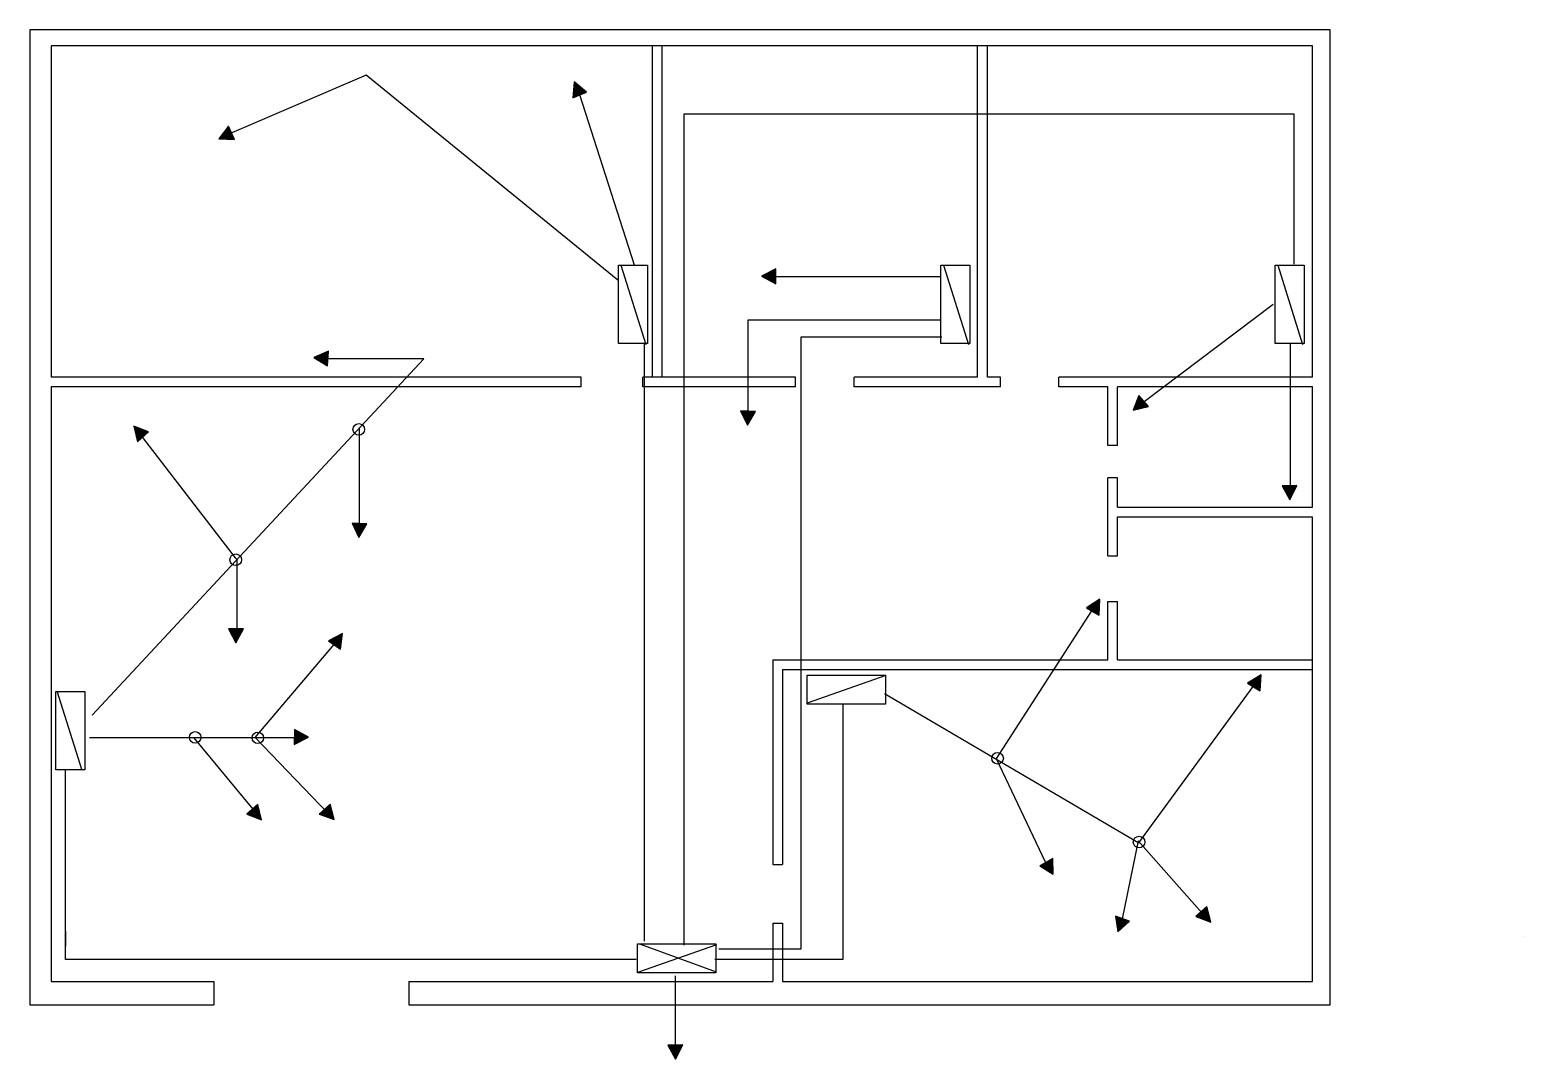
# Model space of a CAD drawing. Header units: millimetres. Extents: x 145 to 337, y 207 to 429.
# Drawn here: x 144.74 to 167.71, y 207.37 to 223.21 of the extents above; entities outside this region: 5.
import ezdxf

# ---------------------------------------------------------------- set-up
doc = ezdxf.new("R2010")
doc.units = ezdxf.units.MM
for name, color, linetype in [('artefactos', 220, 'Continuous'), ('cableado', 20, 'Continuous'), ('DIBUJO', 7, 'Continuous')]:
    doc.layers.add(name, color=color, linetype=linetype)

msp = doc.modelspace()

# ---------------------------------------------------------------- hatches: boundary and pattern name
at = {"layer": 'artefactos'}
h = msp.add_hatch(color=256, dxfattribs=at)
h.dxf.hatch_style = 1
h.paths.add_polyline_path([(153.302218593639, 222.2496263611995), (153.1150332288729, 222.4055767007911), (153.0922180483165, 222.1622331283786)])
h = msp.add_hatch(color=256, dxfattribs=at)
h.dxf.hatch_style = 1
h.paths.add_polyline_path([(147.7956587829842, 221.7250986517096), (147.6470065728755, 221.5320665568882), (147.8910464343643, 221.5186065159204)])
h = msp.add_hatch(color=256, dxfattribs=at)
h.dxf.hatch_style = 1
h.paths.add_polyline_path([(156.2149578298065, 219.5295822021499), (155.9988058987608, 219.4171668477425), (156.2144482222925, 219.3021233125043)])
h = msp.add_hatch(color=256, dxfattribs=at)
h.dxf.hatch_style = 1
h.paths.add_polyline_path([(149.3339810902972, 218.2657245223993), (149.1116969072908, 218.1659817974189), (149.3203342915777, 218.0386748118439)])
h = msp.add_hatch(color=256, dxfattribs=at)
h.dxf.hatch_style = 1
h.paths.add_polyline_path([(161.8005691256156, 217.5843622360477), (161.7140674065502, 217.3565984948595), (161.9515784797071, 217.4142623208348)])
h = msp.add_hatch(color=256, dxfattribs=at)
h.dxf.hatch_style = 1
h.paths.add_polyline_path([(155.6756892271941, 217.3440669664177), (155.7793579276992, 217.123586423655), (155.9029452300484, 217.3344484766572)])
h = msp.add_hatch(color=256, dxfattribs=at)
h.dxf.hatch_style = 1
h.paths.add_polyline_path([(146.5691345098604, 217.0214759339595), (146.3413707686722, 217.1079776530249), (146.3990345946475, 216.8704665798679)])
h = msp.add_hatch(color=256, dxfattribs=at)
h.dxf.hatch_style = 1
h.paths.add_polyline_path([(164.0046368293056, 216.1915525277363), (164.1227699353117, 215.9784717016005), (164.2320285846026, 216.1971019242447)])
h = msp.add_hatch(color=256, dxfattribs=at)
h.dxf.hatch_style = 1
h.paths.add_polyline_path([(149.6989290412696, 215.6164238971597), (149.8006307275946, 215.3950291451894), (149.9260904057099, 215.6047825620042)])
h = msp.add_hatch(color=256, dxfattribs=at)
h.dxf.hatch_style = 1
h.paths.add_polyline_path([(161.1923058163323, 214.2024987639959), (161.1984203100412, 214.446058781585), (160.9934506111938, 214.3129270826824)])
h = msp.add_hatch(color=256, dxfattribs=at)
h.dxf.hatch_style = 1
h.paths.add_polyline_path([(147.8005556119983, 213.993965546211), (147.9108007058969, 213.7766986861687), (148.0279979923312, 213.9911781088431)])
h = msp.add_hatch(color=256, dxfattribs=at)
h.dxf.hatch_style = 1
h.paths.add_polyline_path([(149.520049835023, 213.6766019834094), (149.5518884040089, 213.9181494419476), (149.3339884789806, 213.8074414956612)])
h = msp.add_hatch(color=256, dxfattribs=at)
h.dxf.hatch_style = 1
h.paths.add_polyline_path([(163.6644449456863, 213.0396707750398), (163.6796435531139, 213.2828330079906), (163.4698488315342, 213.1574424122683)])
h = msp.add_hatch(color=256, dxfattribs=at)
h.dxf.hatch_style = 1
h.paths.add_polyline_path([(148.8095418631776, 212.2130190450016), (149.0264974596855, 212.323875431129), (148.811688910438, 212.4404683720321)])
h = msp.add_hatch(color=256, dxfattribs=at)
h.dxf.hatch_style = 1
h.paths.add_polyline_path([(148.0789765214639, 211.1386135367752), (148.3067402626522, 211.0521118177097), (148.2490764366768, 211.2896228908667)])
h = msp.add_hatch(color=256, dxfattribs=at)
h.dxf.hatch_style = 1
h.paths.add_polyline_path([(149.1933964933465, 211.1420190903919), (149.4211602345348, 211.0555173713265), (149.3634964085595, 211.2930284444834)])
h = msp.add_hatch(color=256, dxfattribs=at)
h.dxf.hatch_style = 1
h.paths.add_polyline_path([(160.277474715976, 210.3474823551053), (160.482093315864, 210.2152322217171), (160.4754097841585, 210.4595515969256)])
h = msp.add_hatch(color=256, dxfattribs=at)
h.dxf.hatch_style = 1
h.paths.add_polyline_path([(162.6786801945847, 209.5647071687145), (162.9064439357729, 209.4782054496491), (162.8487801097976, 209.715716522806)])
h = msp.add_hatch(color=256, dxfattribs=at)
h.dxf.hatch_style = 1
h.paths.add_polyline_path([(161.4439602444285, 209.5728461936349), (161.4759116287632, 209.3313136321853), (161.6576062900709, 209.4947874121946)])
h = msp.add_hatch(color=256, dxfattribs=at)
h.dxf.hatch_style = 1
h.paths.add_polyline_path([(167.7109651998582, 209.2570750412181), (167.711477551035, 209.2570750412181), (167.7111868548673, 209.2574989162348)])
h = msp.add_hatch(color=256, dxfattribs=at)
h.dxf.hatch_style = 1
h.paths.add_polyline_path([(154.5582217439033, 207.5841359659643), (154.67557329088, 207.3706237095865), (154.785632306666, 207.5888521214455)])

# ---------------------------------------------------------------- linework, layer by layer
for p, q in [((149.9175345785093, 222.5086931606762), (147.84754530646, 221.6247478547943)), ((153.7862747561214, 219.3578555484058), (149.9175345785093, 222.5086931606762)), ((153.1150332288729, 222.4055767007911), (153.0922180483165, 222.1622331283786)), ((153.302218593639, 222.2496263611995), (153.1150332288729, 222.4055767007911)), ((153.0922180483165, 222.1622331283786), (153.302218593639, 222.2496263611995)), ((154.0432390111548, 219.5859705050867), (153.2009667261586, 222.2092923052419)), ((147.7956587829842, 221.7250986517096), (147.6470065728755, 221.5320665568882)), ((147.8910464343643, 221.5186065159204), (147.7956587829842, 221.7250986517096)), ((147.6470065728755, 221.5320665568882), (147.8910464343643, 221.5186065159204)), ((156.2149578298065, 219.5295822021499), (155.9988058987608, 219.4171668477425)), ((155.9988058987608, 219.4171668477425), (156.2144482222925, 219.3021233125043)), ((156.2144482222925, 219.3021233125043), (156.2149578298065, 219.5295822021499)), ((158.7437394270039, 219.4097636412592), (156.2169236923439, 219.4097636412592)), ((163.8687481755614, 218.9820482487392), (161.8844136551902, 217.4850435682164)), ((158.7580146587857, 218.7396760316373), (155.788649933955, 218.7396760316373)), ((155.788649933955, 218.7396760316373), (155.788649933955, 217.3424717707097)), ((149.3339810902972, 218.2657245223993), (149.1116969072908, 218.1659817974189)), ((149.3203342915777, 218.0386748118439), (149.3339810902972, 218.2657245223993)), ((164.1257124305948, 218.3832461345192), (164.1257124305948, 216.1876401302354)), ((145.7010084369595, 212.663760595203), (150.8024006507535, 218.1470847216146)), ((149.1116969072908, 218.1659817974189), (149.3203342915777, 218.0386748118439)), ((150.8024006507535, 218.1470847216146), (149.2892753763558, 218.1470847216146)), ((161.8005691256156, 217.5843622360477), (161.7140674065502, 217.3565984948595)), ((161.9515784797071, 217.4142623208348), (161.8005691256156, 217.5843622360477)), ((155.9029452300484, 217.3344484766572), (155.6756892271941, 217.3440669664177)), ((155.6756892271941, 217.3440669664177), (155.7793579276992, 217.123586423655)), ((155.7793579276992, 217.123586423655), (155.9029452300484, 217.3344484766572)), ((161.7140674065502, 217.3565984948595), (161.9515784797071, 217.4142623208348)), ((146.3413707686722, 217.1079776530249), (146.3990345946475, 216.8704665798679)), ((146.5691345098604, 217.0214759339595), (146.3413707686722, 217.1079776530249)), ((149.8080616328523, 217.0783013585265), (149.8080616328523, 215.5997135786581)), ((146.3990345946475, 216.8704665798679), (146.5691345098604, 217.0214759339595)), ((147.905847226247, 215.0816043235428), (146.4791867013753, 216.9381628574448)), ((164.2320285846026, 216.1971019242447), (164.0046368293056, 216.1915525277363)), ((164.0046368293056, 216.1915525277363), (164.1227699353117, 215.9784717016005)), ((164.1227699353117, 215.9784717016005), (164.2320285846026, 216.1971019242447)), ((149.9260904057099, 215.6047825620042), (149.6989290412696, 215.6164238971597)), ((149.6989290412696, 215.6164238971597), (149.8006307275946, 215.3950291451894)), ((149.8006307275946, 215.3950291451894), (149.9260904057099, 215.6047825620042)), ((147.8869864879762, 215.1026084421147), (147.8869864879762, 215.1059881231362)), ((147.8869864879762, 215.1059881231362), (147.9264691216642, 215.0564174513974)), ((147.9238856430511, 215.0570075544329), (147.9238856430511, 213.9867574834974)), ((161.1984203100412, 214.446058781585), (160.9934506111938, 214.3129270826824)), ((160.9934506111938, 214.3129270826824), (161.1923058163323, 214.2024987639959)), ((161.1923058163323, 214.2024987639959), (161.1984203100412, 214.446058781585)), ((159.6051614951461, 211.9865715815872), (161.0755686257796, 214.2677207450453)), ((148.0279979923312, 213.9911781088431), (147.8005556119983, 213.993965546211)), ((147.8005556119983, 213.993965546211), (147.9108007058969, 213.7766986861687)), ((147.9108007058969, 213.7766986861687), (148.0279979923312, 213.9911781088431)), ((149.5518884040089, 213.9181494419476), (149.3339884789806, 213.8074414956612)), ((149.520049835023, 213.6766019834094), (149.5518884040089, 213.9181494419476)), ((148.2084727292581, 212.3183542906756), (149.4189725006445, 213.7431550447562)), ((149.3339884789806, 213.8074414956612), (149.520049835023, 213.6766019834094)), ((161.802375325439, 210.6989445738006), (163.6154014627839, 213.1796945764492)), ((163.6796435531139, 213.2828330079906), (163.4698488315342, 213.1574424122683)), ((163.4698488315342, 213.1574424122683), (163.6644449456863, 213.0396707750398)), ((163.6644449456863, 213.0396707750398), (163.6796435531139, 213.2828330079906)), ((157.8908083321526, 212.9943509976797), (161.802375325439, 210.6989445738006)), ((145.6577760621967, 212.3183542906756), (148.8137226149513, 212.3183542906756)), ((147.2573649657909, 212.3183542906756), (148.2949363584548, 211.066256487183)), ((148.2084727292581, 212.3183542906756), (149.3325077511188, 211.152607962477)), ((148.811688910438, 212.4404683720321), (148.8095418631776, 212.2130190450016)), ((148.8095418631776, 212.2130190450016), (149.0264974596855, 212.323875431129)), ((149.0264974596855, 212.323875431129), (148.811688910438, 212.4404683720321)), ((159.6069842703862, 211.9940307582348), (160.358320572923, 210.4061590839748)), ((148.2490764366768, 211.2896228908667), (148.0789765214639, 211.1386135367752)), ((148.0789765214639, 211.1386135367752), (148.3067402626522, 211.0521118177097)), ((148.3067402626522, 211.0521118177097), (148.2490764366768, 211.2896228908667)), ((149.3634964085595, 211.2930284444834), (149.1933964933465, 211.1420190903919)), ((149.1933964933465, 211.1420190903919), (149.4211602345348, 211.0555173713265)), ((149.4211602345348, 211.0555173713265), (149.3634964085595, 211.2930284444834)), ((161.7881000936572, 210.7274586912911), (161.5454110704056, 209.529855269554)), ((161.7881000936572, 210.7274586912911), (162.7731291777877, 209.6153984287283)), ((160.4754097841585, 210.4595515969256), (160.277474715976, 210.3474823551053)), ((160.482093315864, 210.2152322217171), (160.4754097841585, 210.4595515969256)), ((160.277474715976, 210.3474823551053), (160.482093315864, 210.2152322217171)), ((162.8487801097976, 209.715716522806), (162.6786801945847, 209.5647071687145)), ((162.9064439357729, 209.4782054496491), (162.8487801097976, 209.715716522806)), ((161.6576062900709, 209.4947874121946), (161.4439602444285, 209.5728461936349)), ((161.4439602444285, 209.5728461936349), (161.4759116287632, 209.3313136321853)), ((161.4759116287632, 209.3313136321853), (161.6576062900709, 209.4947874121946)), ((162.6786801945847, 209.5647071687145), (162.9064439357729, 209.4782054496491)), ((167.7111868548673, 209.2574989162348), (167.7109651998582, 209.2570750412181)), ((167.7109651998582, 209.2570750412181), (167.711477551035, 209.2570750412181)), ((167.711477551035, 209.2570750412181), (167.7111868548673, 209.2574989162348)), ((154.670287210577, 208.6548543417355), (154.670287210577, 207.5069749711106)), ((154.785632306666, 207.5888521214455), (154.5582217439033, 207.5841359659643)), ((154.5582217439033, 207.5841359659643), (154.67557329088, 207.3706237095865)), ((154.67557329088, 207.3706237095865), (154.785632306666, 207.5888521214455))]:
    msp.add_line(p, q, dxfattribs=at)
for centre in [(299.5720215156582, 424.3489988650038), (149.8021328519239, 217.060872827423), (147.909333690013, 215.054553564776), (147.2864677515386, 212.3214794569908), (148.2486667718445, 212.3143853133213), (159.6274997345511, 211.9999995516179), (161.8037566910637, 210.7108446488904)]:
    msp.add_circle(centre, 0.08896308313705958, dxfattribs=at)
at = {"layer": 'cableado'}
for p, q in [((154.8089737816606, 209.1251167870936), (154.8089737816606, 221.9131864270441)), ((154.8089737816606, 221.9131864270441), (164.1853621061371, 221.9131864270441)), ((164.1853621061371, 221.9131864270441), (164.1853621061371, 219.6030834931162)), ((156.6059646504059, 209.06647393663), (156.6059646504059, 218.4829848413568)), ((156.6059646504059, 218.4829848413568), (158.7716826722638, 218.4829848413568)), ((154.1990487631604, 209.1878346963185), (154.1990487631604, 218.3911256032811)), ((157.2515710263867, 208.9077180692693), (157.2515710263867, 212.8357016150773)), ((145.291779150793, 209.1109268863493), (145.291779150793, 211.8283332140177)), ((145.291779150793, 208.905839661999), (145.291779150793, 209.341650316257)), ((145.291779150793, 209.341650316257), (145.291779150793, 209.1109268863493)), ((155.3382261514284, 209.06647393663), (156.6059646504059, 209.06647393663)), ((154.0707016352851, 208.905839661999), (145.291779150793, 208.905839661999)), ((155.2768556505828, 208.9077180692693), (157.2515710263867, 208.9077180692693))]:
    msp.add_line(p, q, dxfattribs=at)
at = {"layer": 'DIBUJO'}
for p, q in [((335.384119146916, 429.019977794994), (336.81777388557, 429.0199777949941)), ((335.384119146916, 428.2129709537845), (335.384119146916, 429.0199777949941)), ((336.81777388557, 429.0199777949941), (336.81777388557, 428.2129709537845)), ((336.81777388557, 428.2129709537845), (335.384119146916, 428.2129709537845)), ((164.471129418584, 222.9641725043917), (145.071129418584, 222.9641725043917)), ((145.071129418584, 222.9641725043917), (145.071129418584, 217.8641725043917)), ((145.071129418584, 222.9641725043917), (145.071129418584, 217.8641725043917)), ((145.071129418584, 222.9641725043917), (145.071129418584, 217.8641725043917)), ((154.321129418584, 217.8641725043917), (154.321129418584, 222.9641725043917)), ((154.471129418584, 217.8641725043917), (154.471129418584, 222.9641725043917)), ((159.321129418584, 217.8641725043917), (159.321129418584, 222.9641725043917)), ((159.471129418584, 217.8641725043917), (159.471129418584, 222.9641725043917)), ((164.471129418584, 217.8641725043917), (164.471129418584, 222.9641725043917)), ((164.471129418584, 217.8641725043917), (164.471129418584, 222.9641725043917)), ((153.7990778336504, 218.3796709713204), (153.7990778336504, 219.5854317511485)), ((153.7990778336504, 219.5854317511485), (154.2450739163788, 219.5854317511485)), ((153.7990778336504, 218.3796709713204), (153.7990778336504, 219.5854317511485)), ((153.7990778336504, 219.5854317511485), (154.2450739163788, 219.5854317511485)), ((153.8342113922445, 219.5853860489702), (154.2170860596357, 218.3647222234425)), ((154.2450739163788, 219.5854317511485), (154.2450739163788, 218.3796709713204)), ((154.2450739163788, 219.5854317511485), (154.2450739163788, 218.3796709713204)), ((158.7561660739977, 218.3796709713204), (158.7561660739977, 219.5854317511485)), ((158.7561660739977, 219.5854317511485), (159.202162156726, 219.5854317511485)), ((158.7968687879195, 219.5853860489702), (159.1797434553107, 218.3647222234425)), ((159.202162156726, 219.5854317511485), (159.202162156726, 218.3796709713204)), ((163.8996120764743, 218.3796709713204), (163.8996120764743, 219.5854317511485)), ((163.8996120764743, 219.5854317511485), (164.3456081592026, 219.5854317511485)), ((163.936237913261, 219.5853860489702), (164.3191125806522, 218.3647222234425)), ((164.3456081592026, 219.5854317511485), (164.3456081592026, 218.3796709713204)), ((154.2450739163788, 218.3796709713204), (153.7990778336504, 218.3796709713204)), ((154.2450739163788, 218.3796709713204), (153.7990778336504, 218.3796709713204)), ((159.202162156726, 218.3796709713204), (158.7561660739977, 218.3796709713204)), ((164.3456081592026, 218.3796709713204), (163.8996120764743, 218.3796709713204)), ((153.2211294185839, 217.8641725043917), (145.071129418584, 217.8641725043917)), ((153.221129418584, 217.7141725043917), (153.2211294185839, 217.8641725043917)), ((154.171129418584, 217.7141725043917), (154.171129418584, 217.8641725043917)), ((156.521129418584, 217.8641725043917), (154.171129418584, 217.8641725043917)), ((156.521129418584, 217.7141725043917), (156.521129418584, 217.8641725043917)), ((157.421129418584, 217.7141725043917), (157.421129418584, 217.8641725043917)), ((159.321129418584, 217.8641725043917), (157.421129418584, 217.8641725043917)), ((159.6711294185839, 217.8641725043917), (159.471129418584, 217.8641725043917)), ((159.671129418584, 217.7141725043917), (159.6711294185839, 217.8641725043917)), ((164.471129418584, 217.8641725043917), (160.571129418584, 217.8641725043917)), ((160.571129418584, 217.7141725043917), (160.571129418584, 217.8641725043917)), ((153.221129418584, 217.7141725043917), (145.071129418584, 217.7141725043917)), ((145.071129418584, 217.7141725043917), (145.071129418584, 208.5641725043917)), ((145.071129418584, 217.7141725043917), (145.071129418584, 208.5641725043917)), ((145.071129418584, 217.7141725043917), (145.071129418584, 208.5641725043917)), ((156.521129418584, 217.7141725043917), (154.171129418584, 217.7141725043917)), ((159.6711294185839, 217.7141725043917), (157.421129418584, 217.7141725043917)), ((161.321129418584, 217.7141725043917), (160.571129418584, 217.7141725043917)), ((161.321129418584, 216.8141725043917), (161.321129418584, 217.7141725043917)), ((164.471129418584, 217.7141725043917), (161.471129418584, 217.7141725043917)), ((161.471129418584, 216.8141725043917), (161.471129418584, 217.7141725043917)), ((164.471129418584, 215.8641725043917), (164.471129418584, 217.7141725043917)), ((164.471129418584, 215.8641725043917), (164.471129418584, 217.7141725043917)), ((161.471129418584, 216.8141725043917), (161.321129418584, 216.8141725043917)), ((161.321129418584, 215.1141725043917), (161.321129418584, 216.3141725043917)), ((161.471129418584, 216.3141725043916), (161.321129418584, 216.3141725043916)), ((161.471129418584, 215.8641725043917), (161.4711294185839, 216.3141725043916)), ((161.471129418584, 215.8641725043917), (164.471129418584, 215.8641725043917)), ((161.471129418584, 215.7141725043917), (164.471129418584, 215.7141725043917)), ((161.471129418584, 215.1141725043917), (161.471129418584, 215.7141725043917)), ((164.471129418584, 208.5641725043917), (164.471129418584, 215.7141725043917)), ((164.471129418584, 208.5641725043917), (164.471129418584, 215.7141725043917)), ((161.321129418584, 215.1141725043917), (161.471129418584, 215.1141725043917)), ((161.321129418584, 213.5141725043917), (161.321129418584, 214.4141725043917)), ((161.321129418584, 214.4141725043917), (161.471129418584, 214.4141725043917)), ((161.471129418584, 213.5141725043917), (161.471129418584, 214.4141725043918)), ((156.1711294185839, 213.5141725043917), (161.321129418584, 213.5141725043917)), ((156.171129418584, 213.5141725043917), (156.171129418584, 210.3641725043917)), ((161.471129418584, 213.5141725043917), (164.471129418584, 213.5141725043917)), ((156.321129418584, 213.3641725043917), (164.471129418584, 213.3641725043917)), ((156.321129418584, 213.3641725043916), (156.321129418584, 210.3641725043917)), ((156.6984455665199, 213.2773410997971), (157.904206346348, 213.2773410997971)), ((156.6984455665199, 212.8313450170688), (156.6984455665199, 213.2773410997971)), ((157.9074037652388, 213.2740582231015), (156.6990662287715, 212.8460439472258)), ((157.904206346348, 213.2773410997971), (157.904206346348, 212.8313450170688)), ((145.1424377699907, 211.8198859442578), (145.1424377699907, 213.0256467240859)), ((145.1424377699907, 213.0256467240859), (145.588433852719, 213.0256467240859)), ((145.1424377699907, 211.8198859442578), (145.1424377699907, 213.0256467240859)), ((145.1424377699907, 213.0256467240859), (145.588433852719, 213.0256467240859)), ((145.1585585918822, 213.0355085668112), (145.5414332592734, 211.8148447412835)), ((145.588433852719, 213.0256467240859), (145.588433852719, 211.8198859442578)), ((145.588433852719, 213.0256467240859), (145.588433852719, 211.8198859442578)), ((157.904206346348, 212.8313450170688), (156.6984455665199, 212.8313450170688)), ((145.588433852719, 211.8198859442578), (145.1424377699907, 211.8198859442578)), ((145.588433852719, 211.8198859442578), (145.1424377699907, 211.8198859442578)), ((156.171129418584, 210.3641725043917), (156.321129418584, 210.3641725043917)), ((156.171129418584, 209.4641725043917), (156.321129418584, 209.4641725043917)), ((156.171129418584, 209.4641725043917), (156.171129418584, 208.5641725043917)), ((156.321129418584, 209.4641725043917), (156.321129418584, 208.5641725043917)), ((154.0894514609874, 209.1456138930095), (155.2952122408155, 209.1456138930095)), ((154.0894514609874, 208.6996178102811), (154.0894514609874, 209.1456138930095)), ((154.1100823190366, 208.7140981240025), (155.3073644491924, 209.1349924417219)), ((154.1196600114322, 209.1445583225079), (155.297786756797, 208.7140981240025)), ((155.2952122408155, 209.1456138930095), (155.2952122408155, 208.6996178102811)), ((145.071129418584, 208.5641725043917), (147.571129418584, 208.5641725043917)), ((147.571129418584, 208.5641725043917), (147.571129418584, 208.2078578436534)), ((150.571129418584, 208.5641725043917), (156.171129418584, 208.5641725043917)), ((150.571129418584, 208.5641725043917), (150.571129418584, 208.2078578436534)), ((155.2952122408155, 208.6996178102811), (154.0894514609874, 208.6996178102811)), ((156.321129418584, 208.5641725043917), (164.471129418584, 208.5641725043917))]:
    msp.add_line(p, q, dxfattribs=at)
msp.add_lwpolyline([(150.571129418584, 208.2078578436534), (164.74293780569, 208.2078578436534), (164.74293780569, 223.2078578436534), (144.74293780569, 223.2078578436534), (144.74293780569, 208.2078578436534), (147.571129418584, 208.2078578436534)], dxfattribs=at)

doc.saveas('drawing.dxf')
